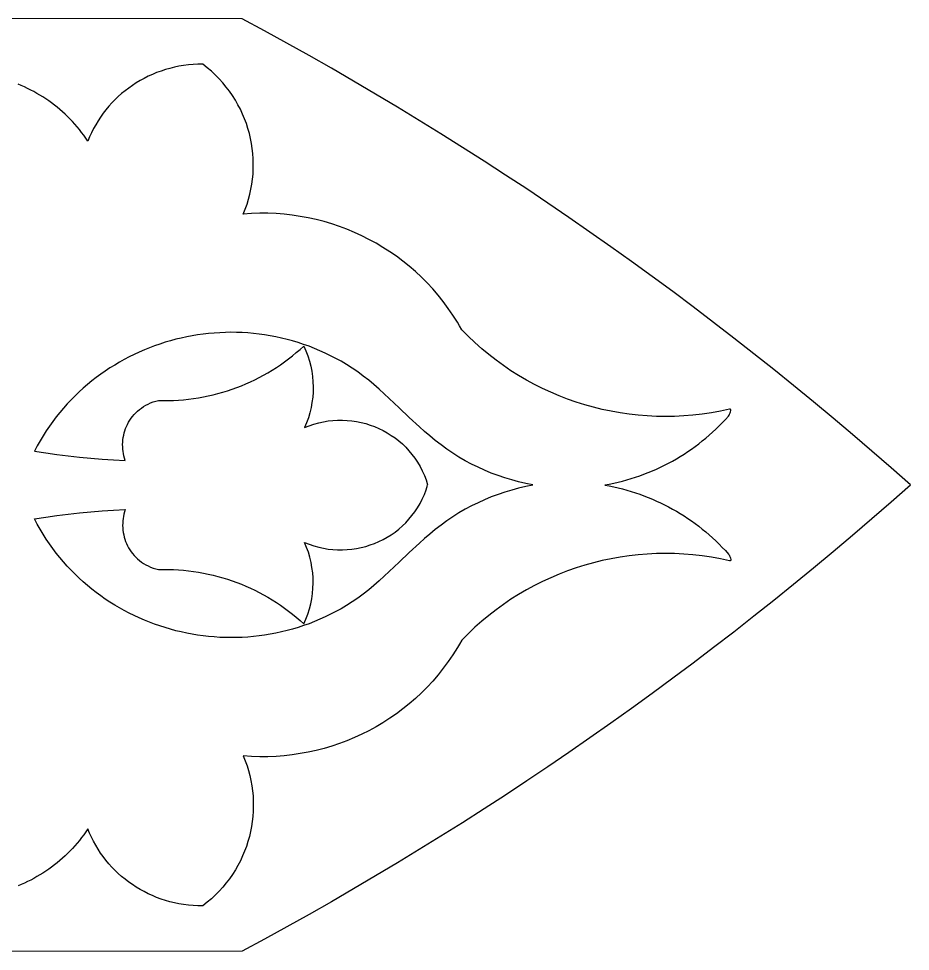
# Model space of a CAD drawing. Extents: x 213 to 1290, y 1003 to 1113.
# Drawn here: x 1184.4 to 1289.7, y 1002.7 to 1112.8 of the extents above; entities that cross this region are included whole.
import ezdxf

# ---------------------------------------------------------------- set-up
doc = ezdxf.new("R2010")
doc.units = 0
doc.layers.add('LAYER_1', color=18, linetype='CONTINUOUS')

msp = doc.modelspace()

# ---------------------------------------------------------------- linework, layer by layer
at = {"layer": 'LAYER_1'}
for points in [[(1210.81, 1112.78), (1133.19, 1112.81)], [(1289.74, 1057.77), (1287.48, 1059.77), (1285.2, 1061.75), (1282.91, 1063.71), (1280.61, 1065.65), (1278.29, 1067.58), (1275.96, 1069.49), (1273.61, 1071.38), (1271.25, 1073.26), (1268.88, 1075.11), (1266.49, 1076.95), (1264.09, 1078.77), (1261.68, 1080.58), (1259.25, 1082.36), (1256.81, 1084.13), (1254.36, 1085.88), (1251.9, 1087.61), (1249.42, 1089.32), (1246.93, 1091.02), (1244.43, 1092.7), (1241.91, 1094.35), (1239.39, 1095.99), (1236.85, 1097.61), (1234.3, 1099.22), (1231.73, 1100.8), (1229.16, 1102.37), (1226.57, 1103.91), (1223.97, 1105.44), (1221.36, 1106.95), (1218.74, 1108.44), (1216.11, 1109.91), (1213.47, 1111.36), (1210.81, 1112.79)], [(1253.66, 1057.77), (1254.18, 1057.87), (1254.71, 1057.98), (1255.23, 1058.1), (1255.75, 1058.23), (1256.26, 1058.37), (1256.77, 1058.52), (1257.28, 1058.68), (1257.78, 1058.85), (1258.28, 1059.04), (1258.78, 1059.23), (1259.27, 1059.43), (1259.75, 1059.64), (1260.23, 1059.87), (1260.71, 1060.1), (1261.18, 1060.34), (1261.65, 1060.59), (1262.11, 1060.86), (1262.56, 1061.13), (1263.01, 1061.41), (1263.46, 1061.7), (1263.9, 1062), (1264.33, 1062.31), (1264.75, 1062.63), (1265.17, 1062.96), (1265.58, 1063.29), (1265.99, 1063.64), (1266.38, 1064), (1266.77, 1064.36), (1267.16, 1064.73), (1267.53, 1065.11), (1267.9, 1065.51), (1268.26, 1065.9), (1268.33, 1066), (1268.39, 1066.13), (1268.45, 1066.27), (1268.5, 1066.41), (1268.52, 1066.54), (1268.52, 1066.64), (1268.5, 1066.67), (1268.48, 1066.7), (1268.44, 1066.71), (1268.4, 1066.71), (1267.32, 1066.48), (1266.24, 1066.28), (1265.15, 1066.12), (1264.07, 1066), (1262.98, 1065.91), (1261.9, 1065.86), (1260.82, 1065.84), (1259.74, 1065.86), (1258.66, 1065.91), (1257.59, 1066), (1256.52, 1066.12), (1255.46, 1066.27), (1254.41, 1066.46), (1253.36, 1066.68), (1252.32, 1066.93), (1251.29, 1067.22), (1250.27, 1067.54), (1249.26, 1067.89), (1248.26, 1068.28), (1247.28, 1068.7), (1246.31, 1069.14), (1245.35, 1069.62), (1244.41, 1070.13), (1243.48, 1070.68), (1242.57, 1071.25), (1241.68, 1071.85), (1240.81, 1072.48), (1239.96, 1073.15), (1239.12, 1073.84), (1238.31, 1074.56), (1237.52, 1075.31), (1236.75, 1076.09), (1236.5, 1076.53), (1236.25, 1076.96), (1235.72, 1077.8), (1235.16, 1078.61), (1234.58, 1079.4), (1233.97, 1080.17), (1233.33, 1080.9), (1232.67, 1081.61), (1231.99, 1082.3), (1231.29, 1082.95), (1230.56, 1083.58), (1229.81, 1084.18), (1229.04, 1084.76), (1228.26, 1085.3), (1227.45, 1085.81), (1226.63, 1086.3), (1225.8, 1086.75), (1224.95, 1087.18), (1224.08, 1087.58), (1223.2, 1087.94), (1222.31, 1088.27), (1221.4, 1088.58), (1220.49, 1088.85), (1219.56, 1089.09), (1218.63, 1089.29), (1217.69, 1089.47), (1216.74, 1089.61), (1215.79, 1089.72), (1214.83, 1089.79), (1213.87, 1089.83), (1212.9, 1089.84), (1211.93, 1089.81), (1210.96, 1089.74), (1211.19, 1090.32), (1211.4, 1090.89), (1211.58, 1091.48), (1211.73, 1092.07), (1211.86, 1092.66), (1211.97, 1093.26), (1212.05, 1093.86), (1212.11, 1094.46), (1212.14, 1095.07), (1212.14, 1095.67), (1212.13, 1096.27), (1212.08, 1096.88), (1212.02, 1097.48), (1211.93, 1098.07), (1211.81, 1098.67), (1211.67, 1099.26), (1211.51, 1099.84), (1211.32, 1100.42), (1211.11, 1100.99), (1210.87, 1101.55), (1210.61, 1102.11), (1210.32, 1102.65), (1210.02, 1103.19), (1209.68, 1103.72), (1209.33, 1104.23), (1208.95, 1104.73), (1208.55, 1105.22), (1208.12, 1105.69), (1207.67, 1106.15), (1207.19, 1106.6), (1206.7, 1107.02), (1206.18, 1107.43), (1205.6, 1107.43), (1205.03, 1107.4), (1204.47, 1107.35), (1203.91, 1107.28), (1203.36, 1107.19), (1202.82, 1107.08), (1202.28, 1106.94), (1201.76, 1106.79), (1201.24, 1106.62), (1200.72, 1106.44), (1200.22, 1106.23), (1199.73, 1106), (1199.25, 1105.76), (1198.78, 1105.5), (1198.31, 1105.23), (1197.86, 1104.93), (1197.43, 1104.62), (1197, 1104.3), (1196.59, 1103.96), (1196.19, 1103.61), (1195.8, 1103.24), (1195.43, 1102.86), (1195.08, 1102.46), (1194.73, 1102.05), (1194.41, 1101.63), (1194.1, 1101.19), (1193.8, 1100.75), (1193.52, 1100.29), (1193.26, 1099.82), (1193.02, 1099.34), (1192.8, 1098.85), (1192.59, 1098.35), (1192.36, 1098.7), (1192.11, 1099.04), (1191.86, 1099.38), (1191.6, 1099.71), (1191.34, 1100.03), (1191.07, 1100.35), (1190.79, 1100.66), (1190.5, 1100.96), (1190.21, 1101.25), (1189.91, 1101.54), (1189.6, 1101.82), (1189.29, 1102.09), (1188.97, 1102.36), (1188.64, 1102.61), (1188.31, 1102.86), (1187.98, 1103.1), (1187.63, 1103.34), (1187.29, 1103.56), (1186.94, 1103.78), (1186.58, 1103.99), (1186.22, 1104.19), (1185.85, 1104.38), (1185.48, 1104.57), (1185.11, 1104.75), (1184.73, 1104.91), (1184.35, 1105.07)], [(1245.15, 1057.77), (1244.32, 1057.94), (1243.48, 1058.13), (1242.66, 1058.35), (1241.84, 1058.6), (1241.04, 1058.87), (1240.24, 1059.17), (1239.45, 1059.5), (1238.68, 1059.85), (1237.92, 1060.23), (1237.17, 1060.63), (1236.43, 1061.06), (1235.71, 1061.51), (1235, 1061.99), (1234.31, 1062.49), (1233.63, 1063.01), (1232.98, 1063.56), (1232.36, 1064.09), (1231.75, 1064.63), (1230.56, 1065.73), (1229.38, 1066.86), (1228.2, 1067.98), (1227.6, 1068.53), (1227, 1069.07), (1226.39, 1069.61), (1225.77, 1070.12), (1225.13, 1070.62), (1224.48, 1071.1), (1223.81, 1071.56), (1223.13, 1072), (1222.51, 1072.36), (1221.89, 1072.7), (1221.27, 1073.02), (1220.64, 1073.32), (1220, 1073.61), (1219.36, 1073.88), (1218.72, 1074.13), (1218.07, 1074.36), (1217.42, 1074.57), (1216.77, 1074.77), (1216.12, 1074.95), (1215.46, 1075.11), (1214.8, 1075.25), (1214.14, 1075.38), (1213.48, 1075.49), (1212.82, 1075.58), (1212.15, 1075.65), (1211.49, 1075.71), (1210.83, 1075.75), (1210.16, 1075.77), (1209.5, 1075.78), (1208.84, 1075.77), (1208.18, 1075.74), (1207.52, 1075.7), (1206.86, 1075.64), (1206.21, 1075.57), (1205.56, 1075.48), (1204.91, 1075.37), (1204.27, 1075.25), (1203.63, 1075.11), (1202.99, 1074.96), (1202.35, 1074.79), (1201.73, 1074.6), (1201.1, 1074.4), (1200.48, 1074.19), (1199.87, 1073.96), (1199.27, 1073.71), (1198.66, 1073.45), (1198.07, 1073.17), (1197.48, 1072.88), (1196.9, 1072.58), (1196.33, 1072.26), (1195.77, 1071.92), (1195.21, 1071.58), (1194.66, 1071.21), (1194.12, 1070.84), (1193.59, 1070.45), (1193.07, 1070.04), (1192.56, 1069.62), (1192.06, 1069.19), (1191.57, 1068.75), (1191.09, 1068.29), (1190.62, 1067.81), (1190.16, 1067.33), (1189.72, 1066.83), (1189.29, 1066.32), (1188.86, 1065.79), (1188.46, 1065.25), (1188.06, 1064.7), (1187.68, 1064.14), (1187.31, 1063.56), (1186.95, 1062.97), (1186.61, 1062.37), (1186.29, 1061.76), (1187.62, 1061.55), (1188.95, 1061.36), (1190.28, 1061.19), (1191.62, 1061.05), (1192.96, 1060.92), (1194.3, 1060.81), (1195.64, 1060.73), (1196.99, 1060.66), (1196.91, 1060.92), (1196.84, 1061.19), (1196.79, 1061.46), (1196.75, 1061.73), (1196.72, 1062), (1196.71, 1062.27), (1196.7, 1062.55), (1196.72, 1062.82), (1196.74, 1063.09), (1196.78, 1063.36), (1196.83, 1063.63), (1196.89, 1063.9), (1196.97, 1064.16), (1197.06, 1064.42), (1197.16, 1064.67), (1197.28, 1064.92), (1197.41, 1065.17), (1197.55, 1065.41), (1197.71, 1065.64), (1197.88, 1065.86), (1198.06, 1066.07), (1198.26, 1066.28), (1198.47, 1066.48), (1198.69, 1066.67), (1198.92, 1066.84), (1199.17, 1067.01), (1199.43, 1067.17), (1199.71, 1067.31), (1200, 1067.44), (1200.3, 1067.56), (1200.61, 1067.66), (1200.94, 1067.75), (1201.54, 1067.73), (1202.13, 1067.74), (1202.73, 1067.75), (1203.32, 1067.78), (1203.91, 1067.83), (1204.49, 1067.89), (1205.08, 1067.96), (1205.66, 1068.05), (1206.24, 1068.15), (1206.81, 1068.27), (1207.39, 1068.4), (1207.95, 1068.54), (1208.52, 1068.7), (1209.08, 1068.87), (1209.63, 1069.06), (1210.18, 1069.26), (1210.73, 1069.47), (1211.26, 1069.69), (1211.8, 1069.93), (1212.33, 1070.18), (1212.85, 1070.44), (1213.36, 1070.72), (1213.87, 1071.01), (1214.37, 1071.31), (1214.87, 1071.62), (1215.35, 1071.95), (1215.83, 1072.29), (1216.3, 1072.64), (1216.77, 1073), (1217.22, 1073.38), (1217.67, 1073.76), (1218.1, 1074.16), (1218.36, 1073.58), (1218.58, 1072.99), (1218.76, 1072.39), (1218.92, 1071.79), (1219.04, 1071.18), (1219.12, 1070.57), (1219.18, 1069.95), (1219.2, 1069.34), (1219.19, 1068.72), (1219.15, 1068.11), (1219.07, 1067.5), (1218.96, 1066.89), (1218.82, 1066.29), (1218.65, 1065.7), (1218.44, 1065.11), (1218.2, 1064.54), (1218.75, 1064.76), (1219.3, 1064.95), (1219.86, 1065.1), (1220.42, 1065.23), (1220.98, 1065.32), (1221.54, 1065.38), (1222.1, 1065.42), (1222.66, 1065.42), (1223.22, 1065.39), (1223.78, 1065.34), (1224.33, 1065.25), (1224.87, 1065.14), (1225.41, 1065), (1225.94, 1064.84), (1226.46, 1064.65), (1226.97, 1064.43), (1227.47, 1064.19), (1227.95, 1063.92), (1228.42, 1063.62), (1228.88, 1063.31), (1229.32, 1062.97), (1229.74, 1062.6), (1230.14, 1062.21), (1230.52, 1061.8), (1230.88, 1061.37), (1231.22, 1060.92), (1231.54, 1060.44), (1231.83, 1059.95), (1232.1, 1059.43), (1232.34, 1058.9), (1232.55, 1058.35), (1232.73, 1057.77)], [(1253.66, 1057.74), (1254.18, 1057.65), (1254.71, 1057.54), (1255.23, 1057.42), (1255.75, 1057.29), (1256.26, 1057.15), (1256.77, 1057), (1257.28, 1056.84), (1257.78, 1056.66), (1258.28, 1056.48), (1258.78, 1056.29), (1259.27, 1056.09), (1259.75, 1055.87), (1260.23, 1055.65), (1260.71, 1055.42), (1261.18, 1055.18), (1261.65, 1054.92), (1262.11, 1054.66), (1262.56, 1054.39), (1263.01, 1054.11), (1263.46, 1053.82), (1263.9, 1053.52), (1264.33, 1053.21), (1264.75, 1052.89), (1265.17, 1052.56), (1265.58, 1052.22), (1265.99, 1051.88), (1266.38, 1051.52), (1266.77, 1051.16), (1267.16, 1050.79), (1267.53, 1050.4), (1267.9, 1050.01), (1268.26, 1049.61), (1268.33, 1049.52), (1268.39, 1049.39), (1268.45, 1049.25), (1268.5, 1049.11), (1268.52, 1048.98), (1268.52, 1048.88), (1268.5, 1048.84), (1268.48, 1048.82), (1268.44, 1048.81), (1268.4, 1048.81), (1267.32, 1049.04), (1266.24, 1049.24), (1265.15, 1049.4), (1264.07, 1049.52), (1262.98, 1049.61), (1261.9, 1049.66), (1260.82, 1049.68), (1259.74, 1049.66), (1258.66, 1049.61), (1257.59, 1049.52), (1256.52, 1049.4), (1255.46, 1049.25), (1254.41, 1049.06), (1253.36, 1048.84), (1252.32, 1048.58), (1251.29, 1048.3), (1250.27, 1047.98), (1249.26, 1047.62), (1248.26, 1047.24), (1247.28, 1046.82), (1246.31, 1046.37), (1245.35, 1045.9), (1244.41, 1045.38), (1243.48, 1044.84), (1242.57, 1044.27), (1241.68, 1043.67), (1240.81, 1043.04), (1239.96, 1042.37), (1239.12, 1041.68), (1238.31, 1040.96), (1237.52, 1040.21), (1236.75, 1039.43), (1236.5, 1038.99), (1236.25, 1038.56), (1235.72, 1037.72), (1235.16, 1036.91), (1234.58, 1036.12), (1233.97, 1035.35), (1233.33, 1034.62), (1232.67, 1033.9), (1231.99, 1033.22), (1231.29, 1032.56), (1230.56, 1031.94), (1229.81, 1031.34), (1229.04, 1030.76), (1228.26, 1030.22), (1227.45, 1029.7), (1226.63, 1029.22), (1225.8, 1028.76), (1224.95, 1028.34), (1224.08, 1027.94), (1223.2, 1027.58), (1222.31, 1027.24), (1221.4, 1026.94), (1220.49, 1026.67), (1219.56, 1026.43), (1218.63, 1026.22), (1217.69, 1026.05), (1216.74, 1025.91), (1215.79, 1025.8), (1214.83, 1025.73), (1213.87, 1025.69), (1212.9, 1025.68), (1211.93, 1025.71), (1210.96, 1025.78), (1211.19, 1025.2), (1211.4, 1024.62), (1211.58, 1024.04), (1211.73, 1023.45), (1211.86, 1022.86), (1211.97, 1022.26), (1212.05, 1021.66), (1212.11, 1021.05), (1212.14, 1020.45), (1212.14, 1019.85), (1212.13, 1019.24), (1212.08, 1018.64), (1212.02, 1018.04), (1211.93, 1017.44), (1211.81, 1016.85), (1211.67, 1016.26), (1211.51, 1015.68), (1211.32, 1015.1), (1211.11, 1014.53), (1210.87, 1013.97), (1210.61, 1013.41), (1210.32, 1012.86), (1210.02, 1012.33), (1209.68, 1011.8), (1209.33, 1011.29), (1208.95, 1010.79), (1208.55, 1010.3), (1208.12, 1009.83), (1207.67, 1009.37), (1207.19, 1008.92), (1206.7, 1008.5), (1206.18, 1008.09), (1205.6, 1008.09), (1205.03, 1008.12), (1204.47, 1008.17), (1203.91, 1008.24), (1203.36, 1008.33), (1202.82, 1008.44), (1202.28, 1008.57), (1201.76, 1008.72), (1201.24, 1008.89), (1200.72, 1009.08), (1200.22, 1009.29), (1199.73, 1009.51), (1199.25, 1009.76), (1198.78, 1010.02), (1198.31, 1010.29), (1197.86, 1010.59), (1197.43, 1010.89), (1197, 1011.22), (1196.59, 1011.56), (1196.19, 1011.91), (1195.8, 1012.28), (1195.43, 1012.66), (1195.08, 1013.06), (1194.73, 1013.47), (1194.41, 1013.89), (1194.1, 1014.32), (1193.8, 1014.77), (1193.52, 1015.23), (1193.26, 1015.7), (1193.02, 1016.18), (1192.8, 1016.67), (1192.59, 1017.17), (1192.36, 1016.82), (1192.11, 1016.48), (1191.86, 1016.14), (1191.6, 1015.81), (1191.34, 1015.49), (1191.07, 1015.17), (1190.79, 1014.86), (1190.5, 1014.56), (1190.21, 1014.27), (1189.91, 1013.98), (1189.6, 1013.7), (1189.29, 1013.43), (1188.97, 1013.16), (1188.64, 1012.91), (1188.31, 1012.66), (1187.98, 1012.41), (1187.63, 1012.18), (1187.29, 1011.96), (1186.94, 1011.74), (1186.58, 1011.53), (1186.22, 1011.33), (1185.85, 1011.13), (1185.48, 1010.95), (1185.11, 1010.77), (1184.73, 1010.61), (1184.35, 1010.45)], [(1245.15, 1057.74), (1244.32, 1057.58), (1243.48, 1057.38), (1242.66, 1057.16), (1241.84, 1056.92), (1241.04, 1056.64), (1240.24, 1056.35), (1239.45, 1056.02), (1238.68, 1055.67), (1237.92, 1055.29), (1237.17, 1054.89), (1236.43, 1054.46), (1235.71, 1054.01), (1235, 1053.53), (1234.31, 1053.03), (1233.63, 1052.5), (1232.98, 1051.95), (1232.36, 1051.43), (1231.75, 1050.89), (1230.56, 1049.78), (1229.38, 1048.66), (1228.2, 1047.54), (1227.6, 1046.99), (1227, 1046.44), (1226.39, 1045.91), (1225.77, 1045.39), (1225.13, 1044.89), (1224.48, 1044.41), (1223.81, 1043.96), (1223.13, 1043.52), (1222.51, 1043.16), (1221.89, 1042.82), (1221.27, 1042.5), (1220.64, 1042.19), (1220, 1041.91), (1219.36, 1041.64), (1218.72, 1041.39), (1218.07, 1041.16), (1217.42, 1040.95), (1216.77, 1040.75), (1216.12, 1040.57), (1215.46, 1040.41), (1214.8, 1040.27), (1214.14, 1040.14), (1213.48, 1040.03), (1212.82, 1039.94), (1212.15, 1039.87), (1211.49, 1039.81), (1210.83, 1039.77), (1210.16, 1039.75), (1209.5, 1039.74), (1208.84, 1039.75), (1208.18, 1039.77), (1207.52, 1039.82), (1206.86, 1039.87), (1206.21, 1039.95), (1205.56, 1040.04), (1204.91, 1040.15), (1204.27, 1040.27), (1203.63, 1040.41), (1202.99, 1040.56), (1202.35, 1040.73), (1201.73, 1040.92), (1201.1, 1041.12), (1200.48, 1041.33), (1199.87, 1041.56), (1199.27, 1041.81), (1198.66, 1042.07), (1198.07, 1042.35), (1197.48, 1042.64), (1196.9, 1042.94), (1196.33, 1043.26), (1195.77, 1043.59), (1195.21, 1043.94), (1194.66, 1044.3), (1194.12, 1044.68), (1193.59, 1045.07), (1193.07, 1045.48), (1192.56, 1045.89), (1192.06, 1046.33), (1191.57, 1046.77), (1191.09, 1047.23), (1190.62, 1047.7), (1190.16, 1048.19), (1189.72, 1048.69), (1189.29, 1049.2), (1188.86, 1049.73), (1188.46, 1050.26), (1188.06, 1050.82), (1187.68, 1051.38), (1187.31, 1051.96), (1186.95, 1052.54), (1186.61, 1053.15), (1186.29, 1053.76), (1187.62, 1053.97), (1188.95, 1054.16), (1190.28, 1054.32), (1191.62, 1054.47), (1192.96, 1054.6), (1194.3, 1054.71), (1195.64, 1054.79), (1196.99, 1054.86), (1196.91, 1054.59), (1196.84, 1054.33), (1196.79, 1054.06), (1196.75, 1053.79), (1196.72, 1053.52), (1196.71, 1053.24), (1196.7, 1052.97), (1196.72, 1052.7), (1196.74, 1052.43), (1196.78, 1052.16), (1196.83, 1051.89), (1196.89, 1051.62), (1196.97, 1051.36), (1197.06, 1051.1), (1197.16, 1050.84), (1197.28, 1050.59), (1197.41, 1050.35), (1197.55, 1050.11), (1197.71, 1049.88), (1197.88, 1049.66), (1198.06, 1049.44), (1198.26, 1049.24), (1198.47, 1049.04), (1198.69, 1048.85), (1198.92, 1048.67), (1199.17, 1048.51), (1199.43, 1048.35), (1199.71, 1048.21), (1200, 1048.08), (1200.3, 1047.96), (1200.61, 1047.86), (1200.94, 1047.77), (1201.54, 1047.78), (1202.13, 1047.78), (1202.73, 1047.77), (1203.32, 1047.73), (1203.91, 1047.69), (1204.49, 1047.63), (1205.08, 1047.55), (1205.66, 1047.47), (1206.24, 1047.36), (1206.81, 1047.25), (1207.39, 1047.12), (1207.95, 1046.97), (1208.52, 1046.82), (1209.08, 1046.65), (1209.63, 1046.46), (1210.18, 1046.26), (1210.73, 1046.05), (1211.26, 1045.83), (1211.8, 1045.59), (1212.33, 1045.34), (1212.85, 1045.08), (1213.36, 1044.8), (1213.87, 1044.51), (1214.37, 1044.21), (1214.87, 1043.9), (1215.35, 1043.57), (1215.83, 1043.23), (1216.3, 1042.88), (1216.77, 1042.52), (1217.22, 1042.14), (1217.67, 1041.76), (1218.1, 1041.36), (1218.36, 1041.94), (1218.58, 1042.53), (1218.76, 1043.13), (1218.92, 1043.73), (1219.04, 1044.34), (1219.12, 1044.95), (1219.18, 1045.57), (1219.2, 1046.18), (1219.19, 1046.8), (1219.15, 1047.41), (1219.07, 1048.02), (1218.96, 1048.63), (1218.82, 1049.23), (1218.65, 1049.82), (1218.44, 1050.4), (1218.2, 1050.98), (1218.75, 1050.76), (1219.3, 1050.57), (1219.86, 1050.42), (1220.42, 1050.29), (1220.98, 1050.2), (1221.54, 1050.14), (1222.1, 1050.1), (1222.66, 1050.1), (1223.22, 1050.13), (1223.78, 1050.18), (1224.33, 1050.26), (1224.87, 1050.37), (1225.41, 1050.51), (1225.94, 1050.68), (1226.46, 1050.87), (1226.97, 1051.09), (1227.47, 1051.33), (1227.95, 1051.6), (1228.42, 1051.89), (1228.88, 1052.21), (1229.32, 1052.55), (1229.74, 1052.92), (1230.14, 1053.3), (1230.52, 1053.71), (1230.88, 1054.15), (1231.22, 1054.6), (1231.54, 1055.07), (1231.83, 1055.57), (1232.1, 1056.08), (1232.34, 1056.62), (1232.55, 1057.17), (1232.73, 1057.74)], [(1289.74, 1057.74), (1287.48, 1055.75), (1285.2, 1053.77), (1282.91, 1051.81), (1280.61, 1049.86), (1278.29, 1047.94), (1275.96, 1046.03), (1273.61, 1044.14), (1271.25, 1042.26), (1268.88, 1040.4), (1266.49, 1038.57), (1264.09, 1036.74), (1261.68, 1034.94), (1259.25, 1033.16), (1256.81, 1031.39), (1254.36, 1029.64), (1251.9, 1027.91), (1249.42, 1026.19), (1246.93, 1024.5), (1244.43, 1022.82), (1241.91, 1021.16), (1239.39, 1019.53), (1236.85, 1017.9), (1234.3, 1016.3), (1231.73, 1014.72), (1229.16, 1013.15), (1226.57, 1011.61), (1223.97, 1010.08), (1221.36, 1008.57), (1218.74, 1007.08), (1216.11, 1005.61), (1213.47, 1004.16), (1210.81, 1002.73)], [(1210.81, 1002.74), (1133.19, 1002.71)]]:
    msp.add_lwpolyline(points, dxfattribs=at)

doc.saveas('drawing.dxf')
